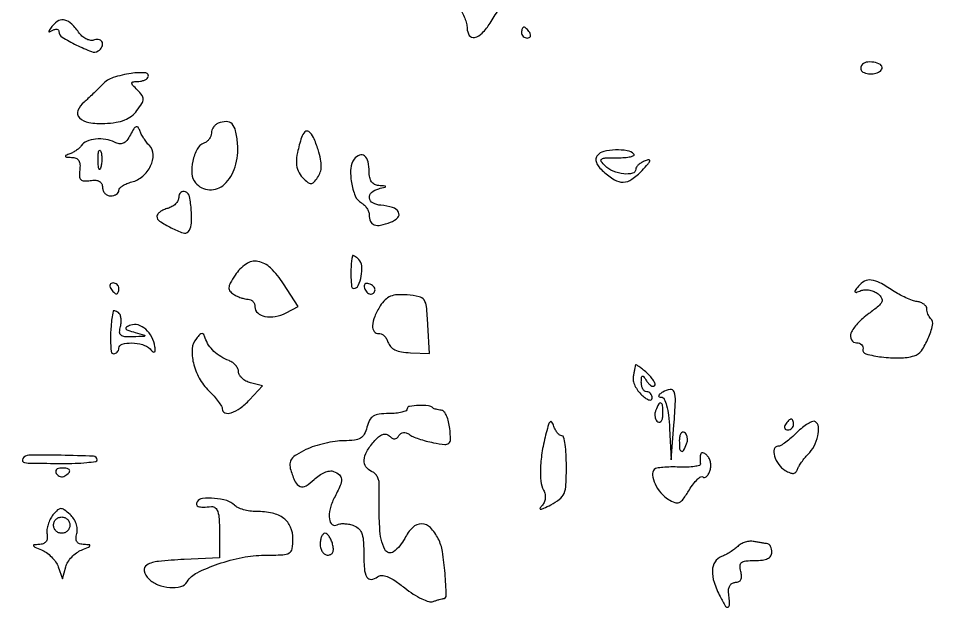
# Model space of a CAD drawing. Extents: x 0 to 5034, y 0 to 2560.
# Drawn here: x 1263.6 to 1435.5, y 1958.4 to 2066.5 of the extents above; entities that cross this region are included whole.
import ezdxf

# ---------------------------------------------------------------- set-up
doc = ezdxf.new("R2010")
doc.units = 0

msp = doc.modelspace()

# ---------------------------------------------------------------- linework, layer by layer
msp.add_lwpolyline([(1336.676578, 2318.858857, -0.00002), (1264.40431, 2319.816549, -0.099619)], format="xyb")
for points in [[(1344.61501, 2076.535183, 0.05216), (1343.492904, 2074.357609, 0.090535), (1343.10788, 2072.366448, 0.097105), (1343.460098, 2070.465115, 0.0678), (1344.531803, 2068.55887, -0.038541), (1345.093864, 2067.682972, -0.030083), (1345.568717, 2066.656592, -0.030896), (1345.895586, 2065.641073, -0.062488), (1346, 2064.80887, 0.150686), (1346.408461, 2063.484309, 0.307512), (1347.375105, 2063.102825, 0.148161), (1348.772963, 2063.893869, 0.050375), (1350.221354, 2065.756323, -0.003905), (1350.969477, 2066.92833, -0.003109), (1351.794381, 2068.181505, -0.003143), (1352.573139, 2069.332965, -0.007901), (1353.159116, 2070.159441, 0.09612), (1353.640756, 2071.180134, 0.133652), (1353.624177, 2072.185738, 0.076422), (1353.042548, 2073.438184, 0.016075), (1351.636871, 2075.409441, 0.032484), (1349.418859, 2077.956009, 0.158901), (1347.74184, 2078.816618, 0.22273), (1346.222732, 2078.380881, 0.068385)], [(1269.863307, 2065.297031, 0.00934), (1269.262379, 2064.527132, 0.131458), (1269.132651, 2064.204823, 0.576573), (1269.252848, 2064.114204, 0.035256), (1269.75, 2064.367059, -0.054982), (1270.229136, 2064.587462, -0.117223), (1270.632812, 2064.623039, -0.186076), (1270.89552, 2064.474909, -0.174085), (1271, 2064.18392, 0.260752), (1271.563601, 2063.176679, 0.023119), (1274.206533, 2061.71813, 0.023738), (1276.977616, 2060.511824, 0.233269), (1278.209532, 2060.629498, 0.13018), (1278.894506, 2061.352613, 0.209274), (1278.966961, 2062.185059, 0.251254), (1278.42115, 2062.696299, 0.157994), (1277.527366, 2062.648875, -0.120733), (1276.868824, 2062.565387, -0.074775), (1276.112092, 2062.769509, -0.067741), (1275.375759, 2063.218954, -0.065642), (1274.777366, 2063.853093, 0.036952), (1273.333202, 2065.570522, 0.128691), (1272.101765, 2066.311648, 0.193808), (1270.971271, 2066.201559, 0.102714)], [(1356, 2064, 0.105053), (1356.081062, 2063.618444, 0.099167), (1356.311086, 2063.29375, 0.09642), (1356.654762, 2063.076123, 0.093332), (1357.059017, 2063, 0.108972), (1357.413961, 2063.078288, 0.182303), (1357.6254, 2063.29375, 0.161196), (1357.656512, 2063.6179, 0.082592), (1357.5, 2064, 0.029505), (1357.231006, 2064.382774, 0.035638), (1356.933975, 2064.70625, 0.038439), (1356.65171, 2064.934461, 0.151918), (1356.440983, 2065, 0.210953), (1356.272352, 2064.92554, 0.081139), (1356.129539, 2064.70625, 0.061769), (1356.032345, 2064.382849, 0.042167)], [(1418.487659, 2057.980032, 0.086456), (1418.347192, 2057.629461, 0.102024), (1418.345313, 2057.272696, 0.11056), (1418.481778, 2056.965717, 0.11748), (1418.733688, 2056.754232, 0.085984), (1419.764165, 2056.443417, 0.076224), (1420.8851, 2056.477903, 0.087776), (1421.803236, 2056.82141, 0.194412), (1422.25, 2057.404671, 0.34024), (1421.96037, 2058.116771, 0.094491), (1420.74709, 2058.546191, 0.079865), (1419.313066, 2058.535234, 0.215807)], [(1279.032296, 2054.5, -0.007608), (1278.195076, 2053.642276, -0.005623), (1277.243986, 2052.718127, -0.005685), (1276.325474, 2051.865155, -0.012688), (1275.603573, 2051.242559, 0.127977), (1274.48139, 2049.703221, 0.294516), (1274.750545, 2048.358037, 0.16256), (1276.475124, 2047.464187, 0.050616), (1279.426554, 2047.30248, 0.028509), (1281.488603, 2047.516485, 0.055684), (1283.078536, 2047.959368, 0.067369), (1284.324293, 2048.668439, 0.067528), (1285.335603, 2049.682672, 0.021611), (1286.244283, 2050.994243, 0.135567), (1286.477624, 2051.767192, 0.166674), (1286.255839, 2052.467708, 0.037134), (1285.424471, 2053.432672, -0.010182), (1284.538843, 2054.355125, -0.179297), (1284.384058, 2054.731845, -0.387095), (1284.56783, 2054.948422, -0.032134), (1285.369554, 2055, 0.04521), (1285.982475, 2055.055533, 0.045545), (1286.573856, 2055.220313, 0.049594), (1287.05985, 2055.462234, 0.114557), (1287.345492, 2055.75, 0.55831), (1286.929263, 2056.580005, 0.059272), (1284.269448, 2056.497952, 0.041044), (1280.964723, 2055.719681, 0.125498)], [(1284.125567, 2045.234624, -0.038893), (1283.453901, 2044.184755, -0.121309), (1282.807422, 2043.659328, -0.154211), (1282.08857, 2043.561677, -0.076668), (1281.208013, 2043.857429, 0.082592), (1279.593844, 2044.378512, 0.063086), (1277.735285, 2044.418368, 0.067511), (1276.082211, 2044.01492, 0.155457), (1275.100106, 2043.216428, -0.064479), (1274.76404, 2042.824241, -0.029319), (1274.235656, 2042.401392, -0.028432), (1273.618289, 2042.014818, -0.034729), (1273, 2041.728891, 0.012355), (1272.251182, 2041.422454, 0.424644), (1272.191259, 2041.260565, 0.267409), (1272.374114, 2041.13558, 0.008367), (1273.312858, 2041.078947, -0.082199), (1274.121984, 2040.90856, -0.158053), (1274.629859, 2040.493568, -0.130174), (1274.856592, 2039.793714, -0.04818), (1274.812858, 2038.75, 0.040174), (1274.745926, 2037.594429, 0.193085), (1275, 2037, 0.193085), (1275.594429, 2036.745926, 0.040174), (1276.75, 2036.812858, -0.046618), (1277.743278, 2036.857579, -0.115237), (1278.440128, 2036.658979, -0.155948), (1278.850966, 2036.221753, -0.111683), (1279, 2035.562858, 0.094922), (1279.11428, 2034.966314, 0.096882), (1279.440625, 2034.45909, 0.098852), (1279.927632, 2034.119542, 0.103313), (1280.5, 2034, 0.063559), (1281.073502, 2034.073198, 0.081496), (1281.559375, 2034.288153, 0.098464), (1281.884473, 2034.606849, 0.150892), (1282, 2034.980948, -0.190763), (1282.165722, 2035.399507, -0.057709), (1282.697518, 2035.848808, -0.048568), (1283.465571, 2036.257651, -0.036565), (1284.374531, 2036.557865, 0.117655), (1286.386848, 2037.605852, 0.10121), (1287.842555, 2039.502208, 0.116607), (1288.312627, 2041.596517, 0.195958), (1287.623628, 2043.233515, -0.031427), (1287.088892, 2043.840055, -0.021649), (1286.559084, 2044.58779, -0.021891), (1286.110406, 2045.354656, -0.040986), (1285.828269, 2046.015194, 0.076538), (1285.52525, 2046.605097, 0.357492), (1285.181964, 2046.695252, 0.145971), (1284.758388, 2046.323945, 0.017444)], [(1300.25, 2047.333333, 0.081874), (1299.772123, 2047.044347, 0.064852), (1299.367188, 2046.59549, 0.065326), (1299.093341, 2046.061699, 0.086098), (1299, 2045.523655, -0.093946), (1298.897635, 2044.983654, -0.066814), (1298.597174, 2044.444117, -0.064789), (1298.15291, 2043.986817, -0.076159), (1297.628678, 2043.687752, 0.180998), (1296.392857, 2042.593917, 0.069753), (1295.597338, 2040.406922, 0.068858), (1295.426626, 2038.043093, 0.158128), (1296.079385, 2036.404347, 0.209589), (1298.642481, 2035.118865, 0.202885), (1301.371452, 2036.110874, 0.133619), (1303.372515, 2039.330197, 0.093842), (1303.814923, 2043.596257, 0.0321), (1303.460754, 2045.972136, 0.138289), (1302.798633, 2047.222531, 0.212644), (1301.763837, 2047.647798, 0.088073)], [(1315.557528, 2044.75, 0.019614), (1314.826828, 2041.954689, 0.061434), (1314.645354, 2040.024495, 0.092669), (1314.959068, 2038.579453, 0.097005), (1315.771345, 2037.371512, 0.021661), (1316.742369, 2036.481165, 0.177287), (1317.298436, 2036.279546, 0.206379), (1317.806158, 2036.500297, 0.030572), (1318.535951, 2037.380052, 0.078383), (1319.026676, 2038.33444, 0.076197), (1319.206123, 2039.403006, 0.056779), (1319.074446, 2040.726605, 0.022689), (1318.608934, 2042.49095, 0.027416), (1317.766824, 2044.740799, 0.130875), (1316.918898, 2045.803969, 0.367633), (1316.168434, 2045.75338, 0.126669)], [(1278.692991, 2039.269032, -0.087174), (1278.51666, 2038.883358, -0.597527), (1278.356533, 2038.900903, -0.080377), (1278.235556, 2039.431793, -0.012823), (1278.194949, 2040.5, -0.014395), (1278.212705, 2041.580113, -0.052471), (1278.315079, 2042.257153, -0.333666), (1278.47713, 2042.386009, -0.31318), (1278.655937, 2042.269032, -0.06278), (1278.814405, 2041.671085, -0.030339), (1278.872264, 2040.880008, -0.029507), (1278.832894, 2040.036634, -0.037336)], [(1325.248818, 2040.73899, 0.153918), (1324.60993, 2039.055312, 0.055021), (1324.74681, 2036.460089, 0.05508), (1325.439064, 2033.984551, 0.171109), (1326.567419, 2032.702332, -0.066181), (1327.115341, 2032.292354, -0.054452), (1327.579179, 2031.727431, -0.056356), (1327.894349, 2031.100881, -0.088599), (1328, 2030.509327, 0.101718), (1328.244404, 2029.320382, 0.210794), (1328.924201, 2028.687323, 0.137277), (1330.106631, 2028.614559, 0.037384), (1331.919516, 2029.147897, 0.106608), (1333.253714, 2030.009238, 0.337457), (1333.387219, 2030.998074, 0.192472), (1332.305687, 2031.86161, 0.054631), (1330.149081, 2032.263723, -0.106243), (1328.690411, 2032.694055, -0.23995), (1328.056571, 2033.618094, -0.253834), (1328.4453, 2034.62952, -0.113252), (1329.75, 2035.310674, 0.001923), (1330.926177, 2035.622879, 0.339035), (1331, 2035.719237, 0.392517), (1330.923939, 2035.801199, 0.002113), (1329.75, 2035.883999, -0.103822), (1328.994268, 2036.095671, -0.123275), (1328.441112, 2036.586044, -0.099839), (1328.108623, 2037.369917, -0.050578), (1328, 2038.440983, 0.056489), (1327.793745, 2040.260774, 0.163739), (1327.139805, 2041.326627, 0.275385), (1326.231299, 2041.471785, 0.131671)], [(1369.94792, 2041.437248, 0.1414), (1369.680099, 2040.824042, 0.121872), (1369.758714, 2040.123172, 0.0838), (1370.213371, 2039.331777, 0.036657), (1371.051506, 2038.453388, 0.047635), (1373.068854, 2036.950236, 0.144413), (1374.706956, 2036.517402, 0.147591), (1376.295322, 2037.046562, 0.050532), (1378.146335, 2038.655767, 0.008397), (1379.258781, 2039.880491, 0.102263), (1379.57036, 2040.428756, 0.550207), (1379.410503, 2040.621248, 0.05961), (1378.726474, 2040.448532, 0.042048), (1378.065871, 2040.129055, 0.049755), (1377.507152, 2039.718313, 0.057097), (1377.122558, 2039.282781, 0.153513), (1377, 2038.893011, -0.34506), (1376.419911, 2038.152533, -0.087442), (1374.788327, 2038.042585, -0.06839), (1372.82872, 2038.529874, -0.101624), (1371.357143, 2039.5, -0.043498), (1370.653344, 2040.338202, -0.420396), (1370.730159, 2040.75, -0.140582), (1371.399056, 2040.965093, -0.007947), (1373.595238, 2041, 0.016982), (1374.984202, 2041.047188, 0.037157), (1376.03731, 2041.197958, 0.071145), (1376.622643, 2041.417298, 0.50032), (1376.659434, 2041.673899, 0.159504), (1375.415922, 2042.304083, 0.047024), (1373.25499, 2042.431146, 0.046944), (1371.114677, 2042.153361, 0.165277)], [(1293, 2033.699965, -0.122921), (1292.850287, 2033.100183, -0.074826), (1292.4125, 2032.510472, -0.067419), (1291.764592, 2032.019782, -0.064533), (1291, 2031.710251, 0.041086), (1290.234605, 2031.441306, 0.052368), (1289.5875, 2031.066774, 0.062212), (1289.142725, 2030.649445, 0.174994), (1289, 2030.254135, 0.254577), (1289.485326, 2029.362711, 0.027459), (1291.596101, 2028.157618, 0.0269), (1293.815717, 2027.192707, 0.293433), (1294.723954, 2027.39062, 0.180426), (1295.311174, 2028.676495, 0.033986), (1295.320188, 2031.304605, 0.032007), (1294.988442, 2033.871915, 0.266001), (1294.25, 2034.726778, 0.11435), (1293.773874, 2034.779685, 0.143636), (1293.367188, 2034.606606, 0.131988), (1293.095278, 2034.226256, 0.089788)], [(1303.352124, 2019.414657, 0.017521), (1302.472439, 2017.963625, 0.108362), (1302.221202, 2017.13408, 0.193427), (1302.414345, 2016.518297, 0.080284), (1303.079071, 2015.92997, 0.033225), (1303.714689, 2015.584499, 0.02538), (1304.44979, 2015.29031, 0.025941), (1305.169573, 2015.084842, 0.053537), (1305.75, 2015.015313, -0.109477), (1306.226908, 2014.903479, -0.098581), (1306.632812, 2014.598134, -0.093914), (1306.905105, 2014.145979, -0.088925), (1307, 2013.616631, 0.216967), (1307.513901, 2012.488096, 0.132497), (1308.853798, 2011.836359, 0.095047), (1310.75044, 2011.836866, 0.071252), (1312.729233, 2012.519201), (1314.958465, 2013.66372), (1312.255793, 2017.83186, 0.054193), (1309.879269, 2020.749527, 0.151915), (1307.564382, 2021.947206, 0.196416), (1305.372555, 2021.475533, 0.098037)], [(1324.918758, 2022.95, 0.027466), (1324.675162, 2020.990698, 0.026894), (1324.645339, 2019.002592, 0.020721), (1324.780021, 2017.32714, 0.379016), (1325.149591, 2017, 0.290519), (1325.994561, 2017.536218, 0.065734), (1326.535223, 2019.232394, 0.062242), (1326.635634, 2021.126266, 0.180431), (1326.099337, 2022.300663, 0.022905), (1325.671497, 2022.691003, 0.047771), (1325.299066, 2022.944882, 0.087658), (1325.036741, 2023.034145, 0.406766)], [(1417.902245, 2017.382212, 0.011228), (1417.287835, 2016.60712, 0.304364), (1417.273676, 2016.35856, 0.351288), (1417.490085, 2016.276819, 0.012978), (1418.371291, 2016.588983, -0.083395), (1419.115147, 2016.739773, -0.056256), (1419.980353, 2016.671458, -0.055137), (1420.829299, 2016.407593, -0.070419), (1421.52606, 2015.978372, -0.088821), (1422.169455, 2015.215893, -0.245971), (1422.197592, 2014.535865, -0.110474), (1421.577376, 2013.73849, -0.01351), (1419.822317, 2012.368909, 0.042007), (1417.714222, 2010.521468, 0.093509), (1416.547952, 2008.7443, 0.232613), (1416.622436, 2007.560124, 0.268937), (1417.588484, 2007, -0.08728), (1418.108341, 2006.908557, -0.114134), (1418.51193, 2006.646713, -0.125296), (1418.735229, 2006.255531, -0.119147), (1418.75, 2005.797321, 0.40178), (1419.27926, 2004.951502, 0.030588), (1422.183216, 2004.403757, 0.035191), (1425.499578, 2004.221441, 0.06499), (1428.166419, 2004.611493, 0.174897), (1429.489421, 2005.558634, 0.048068), (1430.753251, 2007.833394, 0.047593), (1431.536429, 2010.229186, 0.257002), (1431.168345, 2011.498321, -0.065657), (1430.912274, 2011.832196, -0.039108), (1430.696326, 2012.285046, -0.038493), (1430.549066, 2012.778807, -0.053274), (1430.5, 2013.238004, 0.153823), (1430.364735, 2013.667277, 0.080779), (1429.970613, 2014.072334, 0.067753), (1429.387085, 2014.393067, 0.055443), (1428.69783, 2014.573844, -0.051913), (1427.820795, 2014.797283, -0.018856), (1426.63256, 2015.286964, -0.018461), (1425.362952, 2015.924751, -0.020953), (1424.19783, 2016.630057, 0.023184), (1421.854482, 2018.034365, 0.093929), (1420.274381, 2018.533933, 0.15222), (1419.039586, 2018.30514, 0.098502)], [(1280.5, 2017, 0.029505), (1280.768994, 2016.617226, 0.035638), (1281.066025, 2016.29375, 0.038439), (1281.34829, 2016.065539, 0.151918), (1281.559017, 2016, 0.210953), (1281.727648, 2016.07446, 0.081139), (1281.870461, 2016.29375, 0.061769), (1281.967655, 2016.617151, 0.042167), (1282, 2017, 0.105053), (1281.918938, 2017.381556, 0.099167), (1281.688914, 2017.70625, 0.09642), (1281.345238, 2017.923877, 0.093332), (1280.940983, 2018, 0.108972), (1280.586039, 2017.921712, 0.182303), (1280.3746, 2017.70625, 0.161196), (1280.343488, 2017.3821, 0.082592)], [(1327.15, 2017.05, 0.104687), (1327.586752, 2016.305209, 0.167686), (1328.227257, 2015.955686, 0.239194), (1328.786965, 2016.130242, 0.175736), (1329.075, 2016.725, 0.149613), (1329.014704, 2017.031991, 0.073742), (1328.775469, 2017.354531, 0.062883), (1328.403407, 2017.64317, 0.053161), (1327.95, 2017.85, 0.089632), (1327.522225, 2017.911576, 0.189618), (1327.22, 2017.78, 0.189618), (1327.088424, 2017.477775, 0.089632)], [(1330.035731, 2013.788799, 0.044911), (1329.02662, 2011.847526, 0.082725), (1328.631356, 2010.116903, 0.167509), (1328.927873, 2009.055703, 0.299665), (1329.734514, 2008.729687, -0.151931), (1330.214935, 2008.679859, -0.085354), (1330.711707, 2008.357788, -0.071489), (1331.149414, 2007.819345, -0.05819), (1331.455214, 2007.141109, 0.109881), (1331.933891, 2006.317005, 0.095961), (1332.738314, 2005.7251, 0.070381), (1333.926933, 2005.354165, 0.031107), (1335.567424, 2005.189946), (1339.102541, 2005.057048), (1338.80127, 2010.278524, 0.010466), (1338.53531, 2013.656738, 0.126769), (1338.090597, 2014.868671, 0.193032), (1337.176405, 2015.474886, 0.030469), (1335, 2015.788799, 0.032141), (1333.187029, 2015.821558, 0.084398), (1331.920261, 2015.545472, 0.099033), (1330.936609, 2014.90044, 0.056015)], [(1280.942384, 2012.809017, 0.022966), (1280.567835, 2010.120203, 0.026502), (1280.46566, 2007.534329, 0.0214), (1280.584851, 2005.419216, 0.385481), (1281.047808, 2005, 0.104158), (1281.411134, 2005.076516, 0.099009), (1281.720294, 2005.29375, 0.09666), (1281.927485, 2005.618287, 0.094145), (1282, 2006, -0.338797), (1282.579858, 2006.757532, -0.071863), (1284.34114, 2006.971114, -0.0626), (1286.360865, 2006.670324, -0.128836), (1287.730699, 2005.869301, 0.023937), (1288.285731, 2005.365013, 0.283376), (1288.561753, 2005.326849, 0.308057), (1288.703246, 2005.553411, 0.026586), (1288.636868, 2006.26842, 0.084612), (1288.05809, 2008.047345, 0.090322), (1286.931371, 2009.488577, 0.106259), (1285.534958, 2010.279583, 0.169242), (1284.176887, 2010.236599, 0.03455), (1283.388846, 2009.86943, 0.427591), (1283.313125, 2009.581988, 0.177908), (1283.674515, 2009.296782, 0.011082), (1285, 2008.89572, -0.001709), (1286.747484, 2008.402528, -0.459805), (1286.80529, 2008.2766, -0.281984), (1286.65341, 2008.17502, -0.00126), (1284.633369, 2008.09968, -0.023655), (1283.103406, 2008.118871, -0.156552), (1282.39993, 2008.392069, -0.233537), (1282.140571, 2008.956195, -0.057028), (1282.289489, 2009.999004, 0.046215), (1282.422423, 2010.805232, 0.054994), (1282.392509, 2011.575304, 0.064046), (1282.21553, 2012.198685, 0.15438), (1281.90612, 2012.558021, 0.026172), (1281.554433, 2012.750716, 0.048571), (1281.249248, 2012.862756, 0.074378), (1281.031195, 2012.886023, 0.349321)], [(1296.245839, 2007.796218, 0.156147), (1295.483493, 2005.903677, 0.077293), (1295.695624, 2003.295033, 0.068342), (1296.774197, 2000.529745, 0.06937), (1298.554094, 1998.173179, -0.016311), (1299.490692, 1997.173397, -0.02093), (1300.281515, 1996.192065, -0.019316), (1300.864316, 1995.336203, -0.140718), (1301, 1994.863636, 0.315249), (1301.504561, 1994.142909, 0.169166), (1302.641761, 1994.126884, 0.080172), (1304.310863, 1994.998107, 0.043912), (1306.036227, 1996.538562), (1308.421082, 1999.077124), (1306.210541, 1999.655193, -0.05638), (1305.365192, 1999.981536, -0.063232), (1304.649346, 2000.479039, -0.072449), (1304.164112, 2001.063974, -0.137827), (1304, 2001.648016, 0.108794), (1303.870014, 2002.238342, 0.066747), (1303.485938, 2002.841843, 0.062067), (1302.919083, 2003.366501, 0.065294), (1302.25, 2003.725431, -0.047077), (1300.756326, 2004.458159, -0.052302), (1299.482464, 2005.435948, -0.055407), (1298.50156, 2006.598322, -0.067221), (1297.874163, 2007.87751, 0.047314), (1297.590659, 2008.518703, 0.284799), (1297.285703, 2008.687296, 0.187215), (1296.896326, 2008.513397, 0.021978)], [(1376.923489, 2002.904988, -0.000736), (1376.876486, 2002.658185, -0.000093), (1376.773896, 2002.124328, -0.000109), (1376.651837, 2001.490535, -0.00009), (1376.521678, 2000.816127, 0.104244), (1376.534694, 2000.04621, 0.05229), (1376.850592, 1999.121315, 0.048686), (1377.394831, 1998.194377, 0.051804), (1378.098189, 1997.41114, 0.028157), (1378.862823, 1996.79374, 0.083604), (1379.465808, 1996.497881, 0.213543), (1379.833279, 1996.546462, 0.260298), (1380, 1996.845012, 0.085274), (1379.924228, 1997.286066, 0.093604), (1379.70625, 1997.660722, 0.100386), (1379.381451, 1997.911291, 0.114747), (1379, 1998, -0.17131), (1378.619685, 1998.134243, -0.095191), (1378.298248, 1998.514062, -0.075283), (1378.083567, 1999.080555, -0.055234), (1378.015313, 1999.75, -0.012258), (1378.047248, 2000.709671, -0.316514), (1378.200339, 2000.902565, -0.321396), (1378.431142, 2000.822199, -0.012468), (1378.96094, 2000.02896, 0.042964), (1379.358122, 1999.506266, 0.071832), (1379.782622, 1999.154687, 0.105877), (1380.165314, 1999.020464, 0.231971), (1380.451758, 1999.118424, 0.283906), (1380.531842, 1999.457181, 0.05643), (1380.258313, 2000.04759, 0.044475), (1379.73427, 2000.758117, 0.027722), (1379.006131, 2001.494452, 0.012235), (1378.230893, 2002.162269, 0.022832), (1377.566826, 2002.6577, 0.023298), (1377.05828, 2002.968604, 0.509923)], [(1381.952254, 1997.94933, 0.0245), (1381.3873, 1997.55191, 0.162683), (1381.199287, 1997.268803, 0.395457), (1381.297403, 1997.084625, 0.07901), (1381.700096, 1997.015313, -0.285478), (1382.230136, 1996.676379, -0.047424), (1382.665398, 1995.487426, -0.035289), (1383.004078, 1993.683729, -0.015305), (1383.210101, 1991.25), (1383.52001, 1985.5), (1384.010005, 1991.847674, 0.007934), (1384.280973, 1996.271764, 0.092908), (1384.04085, 1997.97593, 0.358894), (1383.29777, 1998.438062, 0.108238)], [(1335, 1994.863464, -0.293486), (1334.785413, 1994.52937, -0.044936), (1334.00372, 1994.253643, -0.038309), (1332.908163, 1994.062522, -0.024038), (1331.608408, 1994, 0.029701), (1329.812827, 1993.893245, 0.109863), (1328.748116, 1993.51947, 0.136505), (1328.069744, 1992.780985, 0.0565), (1327.589356, 1991.5, -0.057409), (1327.100519, 1990.203637, -0.140759), (1326.408731, 1989.468409, -0.108039), (1325.305553, 1989.101716, -0.026422), (1323.382077, 1989, 0.036075), (1321.762956, 1988.883028, 0.020967), (1319.846777, 1988.522122, 0.020886), (1317.947002, 1987.996627, 0.032871), (1316.373992, 1987.373181, 0.023281), (1314.621804, 1986.439443, 0.099121), (1313.745026, 1985.64883, 0.152166), (1313.436903, 1984.770568, 0.082177), (1313.585258, 1983.623181, 0.036114), (1314.406456, 1981.472628, 0.189083), (1315.307384, 1980.616204, 0.239807), (1316.40334, 1980.708923, 0.057632), (1317.877319, 1981.877319, -0.046086), (1318.791048, 1982.636523, -0.052059), (1319.793291, 1983.180361, -0.058974), (1320.739532, 1983.447672, -0.131734), (1321.477319, 1983.37033, -0.084451), (1322.533896, 1982.744276, -0.214849), (1322.908264, 1981.957499, -0.109667), (1322.668704, 1980.760988, -0.01563), (1321.57913, 1978.489885, 0.058567), (1320.816317, 1976.472965, 0.088435), (1320.688713, 1974.603959, 0.196465), (1321.215991, 1973.630079, 0.320369), (1322.113733, 1973.570291, -0.107132), (1322.598454, 1973.741823, -0.038), (1323.33717, 1973.779315, -0.035614), (1324.180314, 1973.697739, -0.034934), (1325.008949, 1973.49716, -0.097304), (1325.988802, 1972.960171, -0.122954), (1326.596283, 1972.128373, -0.076667), (1326.911933, 1970.798694, -0.020012), (1327, 1968.599279, 0.019307), (1327.118207, 1965.539207, 0.106503), (1327.586283, 1963.967361, 0.301599), (1328.395762, 1963.542519, 0.148629), (1329.515361, 1964.012749, -0.184515), (1330.290506, 1964.27635, -0.087567), (1331.337552, 1964.051194, -0.053009), (1332.716997, 1963.311122, -0.018293), (1334.540888, 1961.967506, 0.024511), (1336.108295, 1960.842622, 0.031641), (1337.653846, 1959.977671, 0.032934), (1338.986888, 1959.443524, 0.172087), (1339.765305, 1959.463433, -0.009122), (1340.331311, 1959.668864, -0.010675), (1340.875683, 1959.842384, -0.009709), (1341.340179, 1959.969839, -0.062176), (1341.581787, 1960, 0.423628), (1342.16878, 1960.606104, 0.011777), (1341.944348, 1964.63947, 0.019523), (1341.468648, 1968.645907, 0.077949), (1340.710141, 1970.991142, 0.075123), (1339.248037, 1973.046308, 0.200363), (1337.628161, 1973.744562, 0.202452), (1336.005051, 1973.081157, 0.076659), (1334.532157, 1971.062186, -0.110718), (1332.476751, 1968.610933, -0.479416), (1330.888941, 1969.002223, -0.0988), (1329.93233, 1972.943281, -0.014637), (1329.834513, 1981.169196, 0.079093), (1329.738474, 1981.848359, 0.066466), (1329.434424, 1982.509457, 0.068049), (1328.976917, 1983.052967, 0.092464), (1328.431764, 1983.387811, -0.15323), (1327.40199, 1984.204496, -0.169241), (1327.075031, 1985.429148, -0.111737), (1327.558987, 1987.010663, -0.048773), (1328.836039, 1988.810951, -0.031818), (1329.734977, 1989.723174, -0.094141), (1330.485381, 1990.174406, -0.150817), (1331.135303, 1990.20972, -0.135903), (1331.723171, 1989.876829, 0.056348), (1332.24192, 1989.46346, 0.153301), (1332.691209, 1989.345857, 0.170477), (1333.095879, 1989.510276, 0.073528), (1333.47616, 1989.961426, -0.09339), (1333.847465, 1990.368225, -0.13151), (1334.300747, 1990.550968, -0.122393), (1334.809453, 1990.488663, -0.074689), (1335.339028, 1990.189271, 0.065238), (1336.001905, 1989.797883, 0.01808), (1337.131989, 1989.363572, 0.017932), (1338.459145, 1988.960442, 0.017906), (1339.812425, 1988.653228, 0.015458), (1341.92042, 1988.320585, 0.213522), (1342.642007, 1988.539953, 0.224322), (1342.939326, 1989.217336, 0.017119), (1342.812425, 1991.262515, 0.035735), (1342.601118, 1992.511139, 0.049014), (1342.224587, 1993.585708, 0.059131), (1341.752157, 1994.350919, 0.202684), (1341.25, 1994.625, -0.016562), (1340.753089, 1994.691375, -0.020181), (1340.29375, 1994.787489, -0.019137), (1339.91949, 1994.897095, -0.117399), (1339.75, 1995.002623, 0.173911), (1338.885422, 1995.416259, 0.032799), (1337.107843, 1995.48079, 0.030503), (1335.397333, 1995.325951, 0.370572)], [(1380.650663, 1994.532025, 0.066719), (1380.506898, 1993.926665, 0.072258), (1380.533742, 1993.321649, 0.081026), (1380.720854, 1992.809536, 0.126981), (1381.043674, 1992.473008, 0.214542), (1381.405148, 1992.42542, 0.177225), (1381.719079, 1992.660421, 0.099152), (1381.931736, 1993.193244, 0.045552), (1382, 1993.940983, 0.020503), (1381.936989, 1995.476999, 0.275668), (1381.622791, 1995.917133, 0.395517), (1381.205874, 1995.769457, 0.027681)], [(1404.5, 1992, 0.082592), (1404.343488, 1991.6179, 0.161196), (1404.3746, 1991.29375, 0.182303), (1404.586039, 1991.078288, 0.108972), (1404.940983, 1991, 0.093332), (1405.345238, 1991.076123, 0.09642), (1405.688914, 1991.29375, 0.099167), (1405.918938, 1991.618444, 0.105053), (1406, 1992, 0.042167), (1405.967655, 1992.382849, 0.061769), (1405.870461, 1992.70625, 0.081139), (1405.727648, 1992.92554, 0.210953), (1405.559017, 1993, 0.151918), (1405.34829, 1992.934461, 0.038439), (1405.066025, 1992.70625, 0.035638), (1404.768994, 1992.382774, 0.029505)], [(1360.536231, 1990.463549, 0.022399), (1359.809995, 1987.138287, 0.031063), (1359.480845, 1984.106026, 0.035313), (1359.542785, 1981.58621, 0.099381), (1360.050055, 1979.906471, -0.071235), (1360.323532, 1979.155335, -0.081962), (1360.356582, 1978.39393, -0.083242), (1360.143985, 1977.671714, -0.076439), (1359.703196, 1977.034224, 0.07231), (1359.390783, 1976.590235, 0.597022), (1359.500281, 1976.432781, 0.080815), (1360.091287, 1976.599269, 0.008672), (1361.375, 1977.224467, 0.047996), (1362.998007, 1978.256708, 0.131903), (1363.808302, 1979.331243, 0.083814), (1364.166482, 1980.959078, 0.012337), (1364.25, 1984.343439, 0.013895), (1364.189866, 1986.506955, 0.02327), (1364.004438, 1988.316648, 0.01993), (1363.742899, 1989.687695, 0.373762), (1363.414043, 1989.926, -0.178123), (1363.048628, 1990.024876, -0.061905), (1362.639457, 1990.398831, -0.051986), (1362.252618, 1990.96088, -0.040411), (1361.951049, 1991.639549, 0.043561), (1361.594237, 1992.429122, 0.468575), (1361.292137, 1992.485003, 0.145704), (1360.982639, 1992.020699, 0.00969)], [(1406.610022, 1990.519112, -0.017521), (1405.575383, 1989.554553, -0.022056), (1404.549788, 1988.739989, -0.020895), (1403.650541, 1988.14396, -0.136729), (1403.133938, 1988, 0.344435), (1402.455347, 1987.469617, 0.134566), (1402.485242, 1986.201069, 0.085303), (1403.257365, 1984.647647, 0.102229), (1404.465997, 1983.553839, 0.033735), (1405.347087, 1983.112494, 0.123544), (1405.959593, 1983.019241, 0.186509), (1406.397914, 1983.238341, 0.097793), (1406.717855, 1983.767857, -0.04673), (1406.996549, 1984.356873, -0.019626), (1407.473518, 1985.093563, -0.019214), (1408.04877, 1985.846745, -0.023685), (1408.643361, 1986.500504, 0.076493), (1409.754297, 1988.015541, 0.064357), (1410.440158, 1989.885846, 0.074144), (1410.566516, 1991.569058, 0.240517), (1410.0031, 1992.498084, 0.231836), (1409.505032, 1992.547027, 0.042609), (1408.645872, 1992.139569, 0.038003), (1407.638624, 1991.444584, 0.02637)], [(1385, 1989.059017, 0.020503), (1385.063011, 1987.523001, 0.275668), (1385.377209, 1987.082867, 0.395517), (1385.794126, 1987.230543, 0.027681), (1386.349337, 1988.467975, 0.066719), (1386.493102, 1989.073335, 0.072258), (1386.466258, 1989.678351, 0.081026), (1386.279146, 1990.190464, 0.126981), (1385.956326, 1990.526992, 0.214542), (1385.594852, 1990.57458, 0.177225), (1385.280921, 1990.339579, 0.099152), (1385.068264, 1989.806756, 0.045552)], [(1264.344738, 1985.75, 0.243578), (1264.30826, 1985.264511, 0.266162), (1264.682283, 1984.981545, 0.028863), (1265.99526, 1984.889874, 0.000862), (1271.5, 1984.833333, 0.010313), (1273.992205, 1984.863436, 0.017076), (1276.090768, 1985.003937, 0.011134), (1277.756836, 1985.210355, 0.372009), (1278.000486, 1985.492126, 0.402119), (1277.364302, 1986.156159, 0.005817), (1271.392897, 1986.338435, 0.006558), (1265.451088, 1986.372699, 0.258167)], [(1388.881579, 1986.45, 0.017954), (1388.844655, 1986.032023, 0.012693), (1388.832016, 1985.560892, 0.012833), (1388.842956, 1985.109466, 0.026262), (1388.879148, 1984.757293, -0.378943), (1388.699435, 1984.476622, -0.031785), (1387.786007, 1984.2788, -0.029864), (1386.52053, 1984.164575, -0.01737), (1384.994939, 1984.17133, 0.014163), (1383.419906, 1984.188404, 0.019094), (1381.996875, 1984.109106, 0.016406), (1380.841663, 1983.962001, 0.157773), (1380.406064, 1983.739397, 0.234591), (1380.056581, 1982.700648, 0.076004), (1380.530444, 1981.101125, 0.065807), (1381.591932, 1979.449259, 0.077648), (1382.995744, 1978.234731, 0.051831), (1384.177604, 1977.656994, 0.196907), (1384.982427, 1977.687377, 0.131388), (1385.734806, 1978.305631, 0.018823), (1386.843842, 1979.983615, -0.023639), (1387.591514, 1981.091516, -0.041302), (1388.324148, 1981.921001, -0.054685), (1388.94405, 1982.397658, -0.345779), (1389.313385, 1982.353281, 0.233198), (1389.610145, 1982.252565, 0.140813), (1389.957853, 1982.404022, 0.084702), (1390.311538, 1982.814507, 0.043978), (1390.609244, 1983.424089, 0.072458), (1390.775724, 1984.162518, 0.060855), (1390.740016, 1984.964776, 0.062886), (1390.517237, 1985.706858, 0.092297), (1390.132783, 1986.267217, 0.046352), (1389.68946, 1986.635169, 0.114259), (1389.297969, 1986.788183, 0.213152), (1389.024093, 1986.710921, 0.190196)], [(1270.510081, 1982.983688, 0.090427), (1270.820631, 1982.639411, 0.095498), (1271.22714, 1982.434921, 0.099685), (1271.665803, 1982.401101, 0.108373), (1272.069098, 1982.542705, 0.050477), (1272.838655, 1983.13314, 0.315493), (1272.933879, 1983.592818, 0.25701), (1272.519563, 1983.914842, 0.039415), (1271.440983, 1984, 0.067432), (1270.890269, 1983.925389, 0.140899), (1270.524436, 1983.701458, 0.190788), (1270.397824, 1983.36964, 0.136093)], [(1296.367878, 1977.786222, 0.197522), (1296.285139, 1977.284847, 0.260988), (1296.590487, 1976.948455, 0.086342), (1297.446411, 1976.818314, 0.017111), (1299, 1976.904756, -0.19859), (1299.707949, 1976.683994, -0.1418), (1300.178461, 1975.988395, -0.06405), (1300.432505, 1974.631424, -0.014288), (1300.5, 1972.269911), (1300.5, 1967.5), (1294, 1967.197196, 0.013602), (1289.265725, 1966.847395, 0.100525), (1287.115349, 1966.179068, 0.343802), (1286.657934, 1965.117374, 0.133259), (1287.507143, 1963.635714, 0.103894), (1289.173824, 1962.547675, 0.074167), (1291.353155, 1962.0529, 0.081333), (1293.372871, 1962.229313, 0.19434), (1294.564354, 1963.104127, -0.14039), (1296.376888, 1964.753375, -0.032102), (1300.240783, 1966.364852, -0.033479), (1304.693056, 1967.568399, -0.048261), (1308.75, 1967.978038, 0.008888), (1312.126334, 1968.052188, 0.119948), (1313.305456, 1968.389322, 0.225528), (1313.850356, 1969.169093, 0.041595), (1314, 1970.964816, 0.099929), (1313.558453, 1973.152048, 0.133376), (1312.31613, 1974.740976, 0.108783), (1310.219088, 1975.690848, 0.052197), (1307.265741, 1976, -0.036505), (1306.082599, 1976.086496, -0.034165), (1304.897427, 1976.344385, -0.036004), (1303.877893, 1976.721794, -0.089963), (1303.227627, 1977.172373, 0.126992), (1301.823047, 1978.00057, 0.047758), (1299.561258, 1978.42312, 0.046657), (1297.375997, 1978.414383, 0.234138)], [(1269.893441, 1975.371604, 0.056369), (1269.383239, 1974.593048, 0.042542), (1269.001291, 1973.643542, 0.043494), (1268.794554, 1972.675905, 0.072972), (1268.812917, 1971.846376, -0.071878), (1268.832451, 1971.042971, -0.137511), (1268.587551, 1970.45141, -0.141153), (1268.076549, 1970.083099, -0.077434), (1267.312858, 1969.936614, 0.017428), (1266.411626, 1969.873603, 0.516469), (1266.315919, 1969.703569, 0.182286), (1266.56116, 1969.466061, 0.006717), (1267.773523, 1968.960136, -0.060305), (1268.703622, 1968.44916, -0.041698), (1269.618238, 1967.669079, -0.041955), (1270.382932, 1966.756414, -0.0649), (1270.860798, 1965.847262), (1271.674551, 1963.647479), (1272.242959, 1965.821073, -0.076235), (1272.632392, 1966.722122, -0.048053), (1273.33304, 1967.632088, -0.047123), (1274.216661, 1968.41403, -0.062374), (1275.155683, 1968.933948, 0.006164), (1276.431992, 1969.463667, 0.182089), (1276.680592, 1969.702787, 0.519814), (1276.583972, 1969.873854, 0.015992), (1275.633369, 1969.936614, -0.06543), (1274.795924, 1970.075732, -0.171752), (1274.312676, 1970.432146, -0.159554), (1274.140481, 1971.033932, -0.054562), (1274.274891, 1971.943183, 0.08567), (1274.349854, 1972.82449, 0.063124), (1274.143195, 1973.783953, 0.060413), (1273.688751, 1974.703712, 0.063998), (1273.034905, 1975.468412, 0.024277), (1271.973788, 1976.338885, 0.168899), (1271.342659, 1976.536771, 0.184035), (1270.754767, 1976.291808, 0.029827)], [(1273, 1973.5, -0.099038), (1272.885486, 1972.927543, -0.097945), (1272.559375, 1972.440625, -0.097945), (1272.072457, 1972.114514, -0.099038), (1271.5, 1972, -0.099038), (1270.927543, 1972.114514, -0.097945), (1270.440625, 1972.440625, -0.097945), (1270.114514, 1972.927543, -0.099038), (1270, 1973.5, -0.099038), (1270.114514, 1974.072457, -0.097945), (1270.440625, 1974.559375, -0.097945), (1270.927543, 1974.885486, -0.099038), (1271.5, 1975, -0.099038), (1272.072457, 1974.885486, -0.097945), (1272.559375, 1974.559375, -0.097945), (1272.885486, 1974.072457, -0.099038)], [(1319, 1970, 0.068582), (1319.105348, 1969.235563, 0.084945), (1319.413124, 1968.5875, 0.099857), (1319.870073, 1968.154167, 0.140877), (1320.40638, 1968, 0.121219), (1320.968104, 1968.138214, 0.169691), (1321.318305, 1968.512551, 0.120594), (1321.429127, 1969.136109, 0.047946), (1321.289749, 1970, 0.038887), (1321.024544, 1970.765484, 0.050447), (1320.660882, 1971.4125, 0.059916), (1320.259476, 1971.858742, 0.181596), (1319.883369, 1972, 0.2107), (1319.545576, 1971.851041, 0.081235), (1319.25949, 1971.4125, 0.061847), (1319.064796, 1970.765695, 0.042236)], [(1395.735128, 1969.607745, -0.03446), (1395.135882, 1969.092466, -0.019682), (1394.348756, 1968.551708, -0.019589), (1393.51009, 1968.067707, -0.030576), (1392.75, 1967.725431, 0.163409), (1391.560642, 1966.751914, 0.132294), (1391.074003, 1965.166653, 0.088336), (1391.382735, 1962.998288, 0.040793), (1392.493839, 1960.364307, 0.01427), (1393.491308, 1958.577992, 0.408074), (1393.955931, 1958.455337, 0.285523), (1394.235014, 1958.96893, 0.010721), (1394.052296, 1961.25, -0.083233), (1394.095603, 1961.91829, -0.101567), (1394.358164, 1962.485938, -0.11247), (1394.797333, 1962.864274, -0.122387), (1395.343522, 1963, 0.109881), (1395.944147, 1963.133607, 0.174521), (1396.313385, 1963.501319, 0.127284), (1396.431729, 1964.121008, 0.047854), (1396.289749, 1965, -0.062969), (1396.152562, 1966.049286, -0.233655), (1396.437298, 1966.631524, -0.144081), (1397.202545, 1966.928944, -0.021128), (1398.883369, 1967, 0.03136), (1400.270969, 1967.087117, 0.080968), (1401.230561, 1967.370322, 0.127551), (1401.792285, 1967.845667, 0.154913), (1402, 1968.5, 0.04767), (1401.944613, 1969.079619, 0.063463), (1401.779687, 1969.58185, 0.078959), (1401.536811, 1969.935618, 0.179364), (1401.25, 1970.076511, -0.012207), (1400.848186, 1970.12744, -0.003138), (1400.201881, 1970.229596, -0.003193), (1399.465821, 1970.355512, -0.003242), (1398.735128, 1970.49021, 0.069091), (1397.968605, 1970.529196, 0.049776), (1397.125868, 1970.370076, 0.050085), (1396.337861, 1970.049682, 0.07334)]]:
    msp.add_lwpolyline(points, format="xyb", close=True)

doc.saveas('drawing.dxf')
